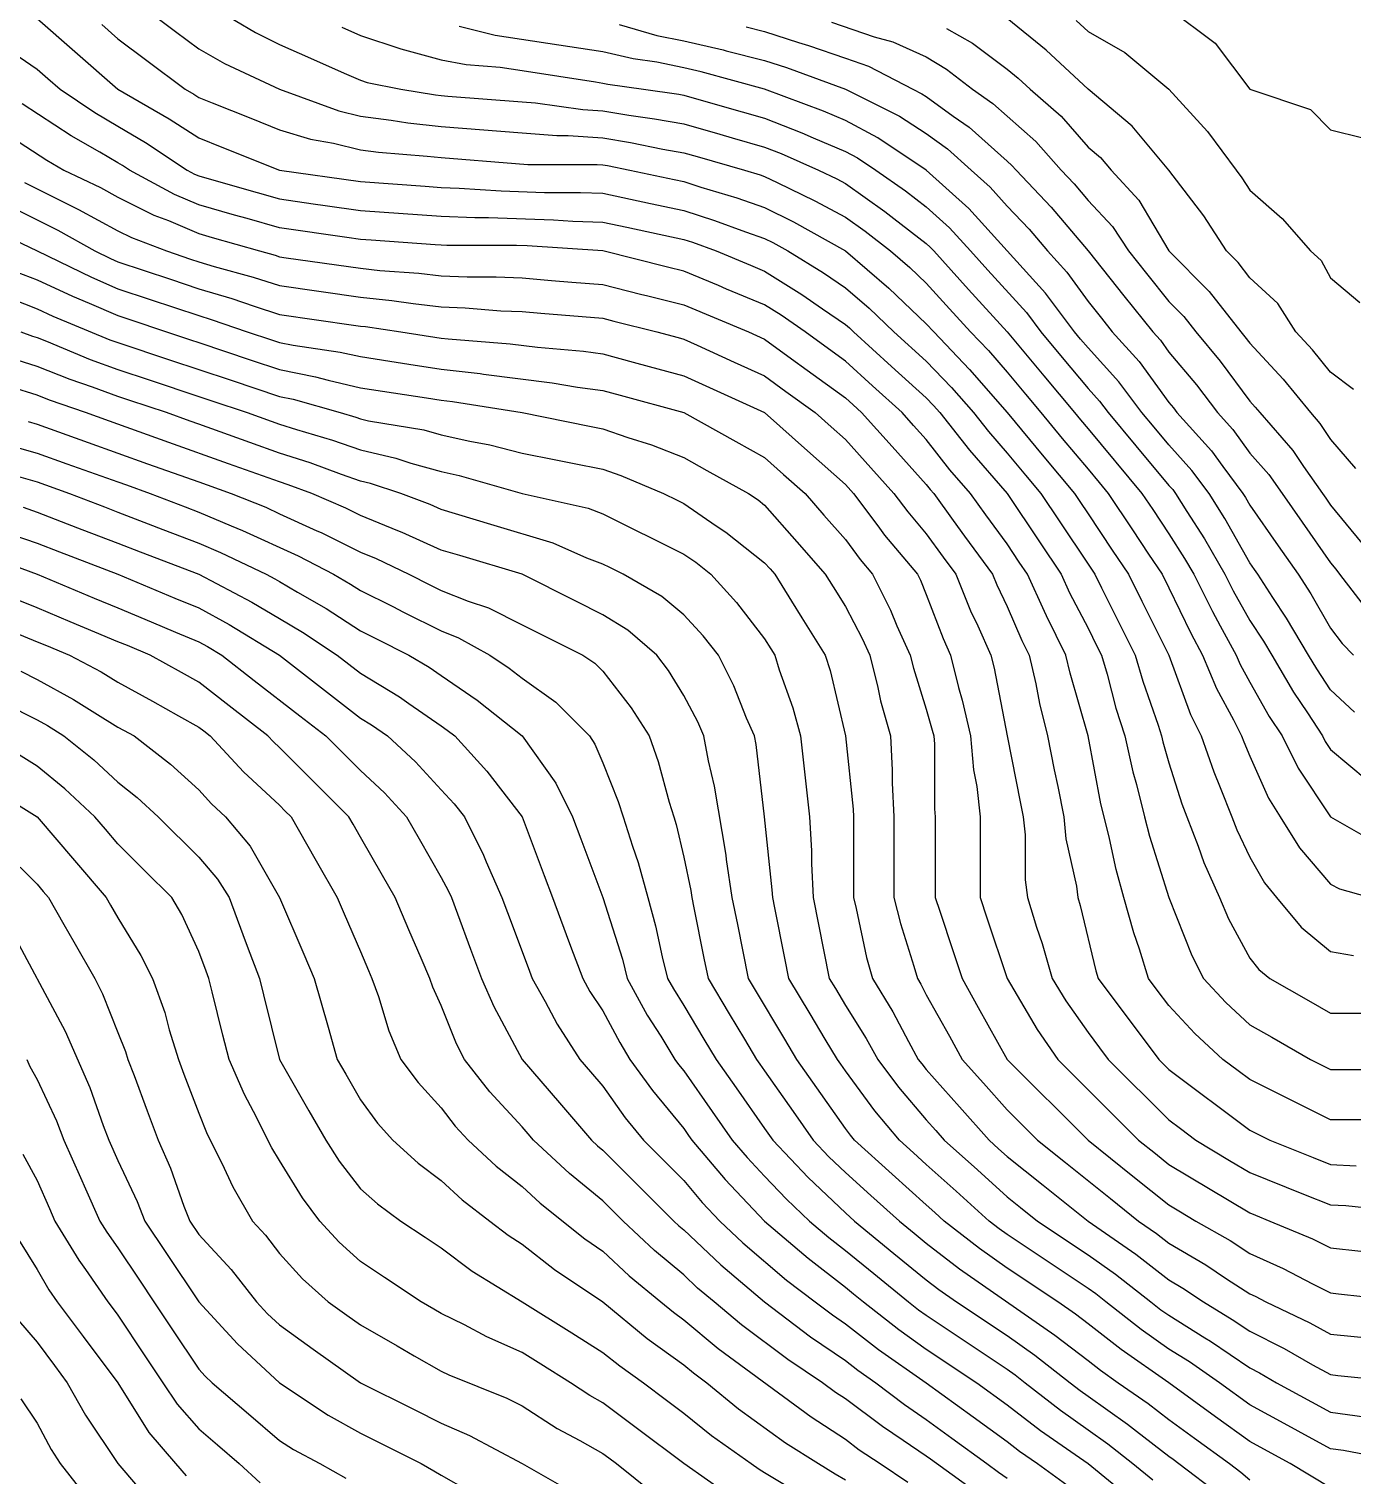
# Model space of a CAD drawing. Header units: inches. Extents: x 794995 to 811195, y 2485918 to 2508058.
# Drawn here: x 802882 to 803373, y 2507034 to 2507571 of the extents above; entities that cross this region are included whole.
import ezdxf

# ---------------------------------------------------------------- set-up
doc = ezdxf.new("R2010")
doc.units = ezdxf.units.IN
doc.header["$MEASUREMENT"] = 0
doc.layers.add('contour', color=7, linetype='Continuous')

msp = doc.modelspace()

# ---------------------------------------------------------------- linework, layer by layer
at = {"layer": 'contour'}
for points in [[(802925.16, 2507578.36), (802936.59, 2507569.79), (802945.16, 2507563.36), (802954.76, 2507557.96), (802975.16, 2507548.36), (802997.16, 2507540.36), (803005.16, 2507538.36), (803016.59, 2507536.93), (803022.74, 2507535.95), (803035.16, 2507534.52), (803065.16, 2507532.21), (803078.02, 2507531.22), (803082.3, 2507531.22), (803095.16, 2507530.36), (803105.44, 2507528.65), (803117.33, 2507526.19), (803125.16, 2507524.79), (803130.16, 2507523.36), (803147.66, 2507518.36), (803153.45, 2507516.65), (803155.16, 2507516.05), (803159.77, 2507513.75), (803173.81, 2507507.01), (803185.16, 2507500.86), (803192.48, 2507495.68), (803201.83, 2507488.36), (803209, 2507482.21), (803215.16, 2507476.36), (803223.73, 2507466.93), (803231.52, 2507458.36), (803238.18, 2507451.38), (803245.16, 2507443.36), (803251.98, 2507435.18), (803257.66, 2507428.36), (803265.61, 2507418.82), (803275.16, 2507407.36), (803279.25, 2507402.45), (803282.66, 2507398.36), (803291.66, 2507384.86), (803297.66, 2507375.86), (803302.66, 2507368.36), (803305.16, 2507363.36), (803313.27, 2507346.47), (803317.66, 2507338.36), (803322.81, 2507326.01), (803329.16, 2507314.36), (803332.16, 2507308.36), (803332.94, 2507306.14), (803335.16, 2507300.86), (803342.08, 2507285.28), (803346.41, 2507278.36), (803353.62, 2507266.82), (803365.16, 2507253.36), (803368.49, 2507251.69), (803391.83, 2507245.03)], [(802951.16, 2507578.36), (802966.27, 2507569.47), (802975.16, 2507565.03), (802986.7, 2507559.9), (802999.16, 2507554.36), (803005.16, 2507551.69), (803007.66, 2507550.86), (803020.16, 2507548.36), (803033.09, 2507546.29), (803035.16, 2507546.05), (803037.66, 2507545.86), (803065.16, 2507543.75), (803070.16, 2507543.36), (803087.66, 2507540.86), (803095.16, 2507540.36), (803104.76, 2507538.76), (803114.25, 2507537.45), (803125.16, 2507535.5), (803138.49, 2507531.69), (803143.16, 2507530.36), (803155.16, 2507526.93), (803161.31, 2507524.52), (803175.16, 2507518.36), (803181.92, 2507515.12), (803185.16, 2507513.36), (803199.79, 2507503), (803203.16, 2507500.36), (803215.16, 2507491.09), (803216.59, 2507489.79), (803217.89, 2507488.36), (803230.87, 2507474.08), (803245.16, 2507458.36), (803258.79, 2507442), (803270.16, 2507428.36), (803272.43, 2507425.63), (803275.16, 2507422.36), (803295.16, 2507398.36), (803299.16, 2507392.36), (803305.16, 2507383.36), (803311.01, 2507374.21), (803314.39, 2507368.36), (803321.31, 2507354.52), (803324.25, 2507349.27), (803330.16, 2507338.36), (803331.63, 2507334.83), (803335.16, 2507328.36), (803342.43, 2507315.63), (803347.16, 2507308.36), (803353.16, 2507296.36), (803365.16, 2507278.36), (803384.25, 2507267.45)], [(803305.16, 2507578.36), (803322.3, 2507565.5), (803335.16, 2507548.36), (803357.66, 2507540.86), (803365.16, 2507533.36), (803377.16, 2507530.36), (803395.16, 2507518.36), (803403.73, 2507539.79), (803405.16, 2507548.36), (803415.16, 2507578.36)], [(802885.16, 2507574.61), (802899.16, 2507562.36), (802915.16, 2507548.36), (802934.25, 2507537.45), (802945.16, 2507530.36), (802953.73, 2507526.93), (802975.16, 2507518.36), (803005.16, 2507514.08), (803029.16, 2507512.36), (803035.16, 2507511.93), (803041.83, 2507511.69), (803057.42, 2507510.62), (803073.44, 2507510.09), (803086.88, 2507510.09), (803095.16, 2507509.79), (803112.81, 2507506.01), (803125.16, 2507503.36), (803136.51, 2507499.71), (803148.1, 2507495.42), (803155.16, 2507492.98), (803158.24, 2507491.44), (803163.73, 2507488.36), (803177.05, 2507480.25), (803185.16, 2507474.72), (803193.94, 2507467.14), (803203.16, 2507458.36), (803215.16, 2507447.45), (803224.49, 2507437.69), (803232.66, 2507428.36), (803238.18, 2507421.38), (803245.16, 2507413.36), (803251.98, 2507405.18), (803257.66, 2507398.36), (803264.66, 2507387.86), (803275.16, 2507372.11), (803277.66, 2507368.36), (803280.16, 2507363.36), (803286.83, 2507350.03), (803292.66, 2507338.36), (803295.48, 2507328.68), (803301.16, 2507312.36), (803302.43, 2507308.36), (803302.94, 2507306.14), (803305.16, 2507298.36), (803309.96, 2507283.16), (803311.83, 2507278.36), (803316.07, 2507267.45), (803318.2, 2507261.4), (803323.91, 2507248.36), (803327.33, 2507240.54), (803335.16, 2507225.86), (803338.49, 2507221.69), (803342.66, 2507218.36), (803356.98, 2507210.18), (803365.16, 2507205.5), (803395.16, 2507205.5)], [(802909.16, 2507572.36), (802915.16, 2507567.11), (802925.87, 2507559.08), (802940.16, 2507548.36), (802943.34, 2507546.54), (802945.16, 2507545.36), (802950.16, 2507543.36), (802964.45, 2507537.65), (802975.16, 2507533.36), (802986.7, 2507529.9), (802995.16, 2507528.36), (803005.16, 2507525.86), (803011.83, 2507525.03), (803029.94, 2507523.58), (803035.16, 2507522.98), (803062.66, 2507520.86), (803067.3, 2507520.5), (803093.02, 2507520.5), (803095.16, 2507520.36), (803096.87, 2507520.08), (803105.16, 2507518.36), (803121.63, 2507514.83), (803125.16, 2507514.08), (803131.47, 2507512.05), (803144.87, 2507508.08), (803155.16, 2507504.52), (803165.93, 2507499.13), (803185.16, 2507488.36), (803201.31, 2507474.52), (803215.16, 2507461.36), (803217.89, 2507458.36), (803231.21, 2507444.41), (803245.16, 2507428.36), (803258.79, 2507412), (803270.16, 2507398.36), (803272.16, 2507395.36), (803275.16, 2507390.86), (803284.16, 2507377.36), (803290.16, 2507368.36), (803295.16, 2507358.36), (803305.16, 2507338.36), (803313.16, 2507316.36), (803317.16, 2507308.36), (803321.83, 2507295.03), (803324.25, 2507289.27), (803328.49, 2507278.36), (803330.36, 2507273.56), (803335.16, 2507263.36), (803340.61, 2507253.82), (803345.16, 2507248.36), (803354.25, 2507237.45), (803365.16, 2507228.36), (803373.73, 2507226.93)], [(802998.24, 2507571.44), (803005.16, 2507568.36), (803020.16, 2507563.36), (803035.16, 2507559.27), (803044.39, 2507557.59), (803056.98, 2507556.54), (803065.16, 2507555.28), (803092.43, 2507551.09), (803095.16, 2507550.67), (803097.03, 2507550.24), (803110.16, 2507548.36), (803123.34, 2507546.54), (803125.16, 2507546.22), (803128.16, 2507545.36), (803146.83, 2507540.03), (803155.16, 2507537.65), (803169.01, 2507532.21), (803173.16, 2507530.36), (803185.16, 2507525.28), (803189.66, 2507522.86), (803196.41, 2507518.36), (803207.47, 2507510.67), (803215.16, 2507504.72), (803223.73, 2507496.93), (803231.52, 2507488.36), (803238.02, 2507481.22), (803252.3, 2507465.5), (803257.66, 2507458.36), (803265.61, 2507448.82), (803275.16, 2507437.36), (803279.45, 2507432.65), (803282.66, 2507428.36), (803292.89, 2507416.09), (803305.16, 2507401.36), (803306.59, 2507399.79), (803307.66, 2507398.36), (803311.83, 2507391.69), (803318.33, 2507381.53), (803325.93, 2507368.36), (803329, 2507362.21), (803335.16, 2507351.22), (803340.3, 2507343.5), (803343.34, 2507338.36), (803351.44, 2507324.65), (803356.59, 2507316.93), (803362.16, 2507308.36), (803363.16, 2507306.36), (803365.16, 2507303.36), (803378.79, 2507292)], [(803374.05, 2507317.25), (803365.16, 2507325.5), (803360.02, 2507333.22), (803356.98, 2507338.36), (803348.87, 2507352.08), (803343.73, 2507359.79), (803338.16, 2507368.36), (803336.92, 2507370.13), (803335.16, 2507372.65), (803325.93, 2507389.13), (803320.16, 2507398.36), (803313.73, 2507406.93), (803305.16, 2507416.36), (803299.7, 2507422.91), (803295.16, 2507428.36), (803286.59, 2507439.79), (803275.16, 2507452.36), (803272.43, 2507455.63), (803270.16, 2507458.36), (803259.44, 2507472.65), (803245.16, 2507488.36), (803230.95, 2507504.15), (803215.16, 2507518.36), (803197.16, 2507530.36), (803185.16, 2507536.82), (803177.05, 2507540.25), (803155.16, 2507548.36), (803131.64, 2507554.85), (803125.16, 2507556.36), (803115.16, 2507558.36), (803106.41, 2507559.61), (803095.16, 2507562.21), (803078.79, 2507564.72), (803055.16, 2507568.36), (803041.83, 2507571.69)], [(803101.16, 2507572.36), (803115.16, 2507568.36), (803125.16, 2507566.36), (803139.75, 2507562.96), (803140.87, 2507562.65), (803155.16, 2507559.08), (803163.27, 2507556.47), (803185.16, 2507548.36), (803205.16, 2507538.36), (803215.16, 2507532), (803223.05, 2507526.26), (803231.83, 2507518.36), (803238.84, 2507512.05), (803245.16, 2507505.03), (803253.27, 2507496.47), (803260.16, 2507488.36), (803267.26, 2507480.47), (803275.16, 2507469.61), (803280.16, 2507463.36), (803284.16, 2507458.36), (803294.11, 2507447.31), (803305.16, 2507432.11), (803306.87, 2507430.08), (803308.16, 2507428.36), (803320.95, 2507414.15), (803325.16, 2507408.36), (803332.66, 2507398.36), (803333.62, 2507396.82), (803335.16, 2507394.08), (803345.75, 2507378.95), (803353.16, 2507368.36), (803357.89, 2507361.09), (803365.16, 2507348.36), (803369.45, 2507342.65), (803373.73, 2507338.36)], [(803148.3, 2507571.5), (803155.16, 2507569.79), (803167.79, 2507565.73), (803171.44, 2507564.65), (803185.16, 2507559.9), (803193.73, 2507556.93), (803210.16, 2507548.36), (803213.49, 2507546.69), (803215.16, 2507545.63), (803225.16, 2507538.36), (803231.04, 2507534.24), (803245.16, 2507521.69), (803246.92, 2507520.13), (803248.49, 2507518.36), (803261.44, 2507504.65), (803275.16, 2507488.36), (803288.49, 2507471.69), (803299.16, 2507458.36), (803302, 2507455.2), (803305.16, 2507450.86), (803315.44, 2507438.65), (803323.16, 2507428.36), (803328.84, 2507422.05), (803335.16, 2507413.36), (803342.22, 2507405.42), (803347.16, 2507398.36), (803354.57, 2507387.77), (803365.16, 2507372.65), (803367.09, 2507370.3), (803368.49, 2507368.36), (803380.16, 2507353.36)], [(803180.02, 2507573.22), (803195.75, 2507567.77), (803202.74, 2507565.95), (803215.16, 2507560.36), (803222.66, 2507555.86), (803232.3, 2507548.36), (803239.87, 2507543.07), (803245.16, 2507538.36), (803255.75, 2507528.95), (803265.16, 2507518.36), (803270.02, 2507513.22), (803275.16, 2507507.11), (803284.25, 2507497.45), (803290.16, 2507488.36), (803296.83, 2507480.03), (803305.16, 2507469.61), (803310.78, 2507463.99), (803315.16, 2507458.36), (803324.25, 2507447.45), (803335.16, 2507432.65), (803337.23, 2507430.43), (803338.91, 2507428.36), (803351.16, 2507414.36), (803355.16, 2507408.36), (803362.16, 2507398.36), (803363.39, 2507396.6), (803365.16, 2507394.08), (803376.77, 2507379.97)], [(803222.66, 2507570.86), (803232.3, 2507565.5), (803245.16, 2507555.86), (803249.3, 2507552.5), (803253.73, 2507548.36), (803265.16, 2507538.36), (803275.16, 2507526.93), (803279.77, 2507522.98), (803283.73, 2507518.36), (803294.05, 2507507.25), (803305.16, 2507488.36), (803320.16, 2507473.36), (803331.83, 2507458.36), (803333.34, 2507456.54), (803335.16, 2507454.08), (803347.57, 2507440.78), (803357.66, 2507428.36), (803361.16, 2507424.36), (803365.16, 2507418.36), (803374.39, 2507407.59)], [(803373.73, 2507436.93), (803365.16, 2507443.36), (803358.49, 2507451.69), (803352.3, 2507458.36), (803345.59, 2507468.8), (803335.16, 2507478.36), (803330.87, 2507484.08), (803326.59, 2507488.36), (803318.2, 2507501.4), (803305.16, 2507518.36), (803291.52, 2507534.72), (803275.16, 2507548.36), (803259.64, 2507562.84), (803245.16, 2507574.61)], [(803270.71, 2507573.92), (803275.16, 2507569.79), (803288.79, 2507562), (803305.16, 2507548.36), (803319.44, 2507532.65), (803330.16, 2507518.36), (803332.3, 2507515.5), (803335.16, 2507510.86), (803347.16, 2507500.36), (803357.66, 2507488.36), (803361.63, 2507484.83), (803365.16, 2507478.36), (803376.07, 2507469.27)], [(802871.83, 2507565.03), (802885.16, 2507555.86), (802889.16, 2507552.36), (802893.73, 2507548.36), (802906.59, 2507539.79), (802915.16, 2507534.72), (802925.44, 2507528.65), (802940.87, 2507518.36), (802943.66, 2507516.86), (802945.16, 2507516.22), (802948.16, 2507515.36), (802966.83, 2507510.03), (802975.16, 2507507.65), (802987.66, 2507505.86), (802992.03, 2507505.24), (803005.16, 2507503.36), (803035.16, 2507501.22), (803047.57, 2507500.78), (803052.74, 2507500.78), (803076.77, 2507499.97), (803084.05, 2507499.47), (803095.16, 2507499.08), (803103.98, 2507497.18), (803125.16, 2507492.65), (803128.4, 2507491.6), (803137.16, 2507488.36), (803149.87, 2507483.07), (803155.16, 2507480.86), (803169.01, 2507472.21), (803176.59, 2507466.93), (803185.16, 2507461.09), (803186.62, 2507459.82), (803188.16, 2507458.36), (803202.3, 2507445.5), (803215.16, 2507433.82), (803217.82, 2507431.03), (803220.16, 2507428.36), (803231.21, 2507414.41), (803245.16, 2507398.36), (803257.16, 2507380.36), (803265.16, 2507368.36), (803268.3, 2507361.5), (803275.16, 2507348.36), (803278.49, 2507341.69), (803280.16, 2507338.36), (803282.22, 2507331.3), (803285.5, 2507318.71), (803288.79, 2507308.36), (803291.83, 2507295.03), (803293.16, 2507290.36), (803296.16, 2507278.36), (803297.96, 2507271.16), (803305.16, 2507248.36), (803313.73, 2507226.93), (803318.02, 2507218.36), (803326.27, 2507209.47), (803335.16, 2507201.22), (803343.34, 2507196.54), (803357.66, 2507188.36), (803362.66, 2507185.86), (803365.16, 2507184.61), (803395.16, 2507184.61)], [(803395.16, 2507165.86), (803365.16, 2507165.86), (803335.16, 2507180.86), (803330.87, 2507184.08), (803325.16, 2507188.36), (803314.76, 2507197.96), (803305.16, 2507208.36), (803300.87, 2507214.08), (803297.66, 2507218.36), (803294.25, 2507229.27), (803292.12, 2507235.32), (803288.49, 2507248.36), (803285.59, 2507258.8), (803283.16, 2507270.36), (803281.16, 2507278.36), (803279.96, 2507283.16), (803275.16, 2507308.36), (803268.49, 2507331.69), (803266.98, 2507338.36), (803259.7, 2507352.91), (803259.01, 2507354.52), (803252.66, 2507368.36), (803249.66, 2507372.86), (803245.16, 2507379.61), (803237.26, 2507390.47), (803231.52, 2507398.36), (803223.94, 2507407.14), (803215.16, 2507418.36), (803210.42, 2507423.62), (803206.16, 2507428.36), (803195.16, 2507438.36), (803185.16, 2507447.45), (803178.84, 2507452.05), (803170.16, 2507458.36), (803161.31, 2507464.52), (803155.16, 2507468.36), (803141.04, 2507474.24), (803138.02, 2507475.5), (803125.16, 2507480.86), (803119.16, 2507482.36), (803095.16, 2507488.36), (803067.09, 2507490.3), (803063.09, 2507490.43), (803037.23, 2507490.43), (803035.16, 2507490.5), (803032.85, 2507490.67), (803009.16, 2507492.36), (803005.16, 2507492.65), (803000.16, 2507493.36), (802975.16, 2507496.93), (802963.16, 2507500.36), (802958.49, 2507501.69), (802945.16, 2507505.5), (802936.16, 2507509.36), (802919.45, 2507518.36), (802916.87, 2507520.08), (802915.16, 2507521.09), (802908.49, 2507525.03), (802897.89, 2507531.09), (802879.7, 2507542.91)], [(802870.61, 2507533.82), (802888.8, 2507522), (802895.16, 2507518.36), (802908.67, 2507511.87), (802915.16, 2507508.36), (802928.49, 2507501.69), (802933.91, 2507499.61), (802945.16, 2507494.79), (802950.16, 2507493.36), (802967.66, 2507488.36), (802973.54, 2507486.74), (802975.16, 2507486.22), (802977.66, 2507485.86), (803005.16, 2507481.93), (803012.36, 2507481.16), (803026.88, 2507480.09), (803035.16, 2507479.13), (803044.76, 2507478.76), (803055.56, 2507478.76), (803065.16, 2507478.36), (803076.07, 2507477.45), (803083.62, 2507476.82), (803095.16, 2507475.86), (803109.16, 2507472.36), (803111.83, 2507471.69), (803125.16, 2507468.36), (803149.16, 2507458.36), (803155.16, 2507455.63), (803165.16, 2507448.36), (803170.95, 2507444.15), (803185.16, 2507433.82), (803188.02, 2507431.22), (803191.16, 2507428.36), (803202.53, 2507415.73), (803215.16, 2507401.69), (803216.62, 2507399.82), (803217.89, 2507398.36), (803225.16, 2507388.36), (803229.37, 2507382.57), (803239.7, 2507368.36), (803241.29, 2507364.49), (803245.16, 2507356.36), (803250.61, 2507343.82), (803253.34, 2507338.36), (803255.75, 2507327.77), (803257.16, 2507320.36), (803260.16, 2507308.36), (803262.66, 2507295.86), (803263.91, 2507289.61), (803266.16, 2507278.36), (803266.98, 2507270.18), (803270.87, 2507252.65), (803271.41, 2507248.36), (803272.3, 2507245.5), (803278.02, 2507221.22), (803278.91, 2507218.36), (803301.41, 2507188.36), (803305.16, 2507184.61), (803335.16, 2507162.11), (803337.66, 2507160.86), (803342.66, 2507158.36), (803358.73, 2507151.93), (803365.16, 2507149.36), (803374.63, 2507148.89)], [(802880.54, 2507513.75), (802885.16, 2507511.44), (802899.01, 2507504.52), (802900.56, 2507503.77), (802915.16, 2507495.86), (802920.16, 2507493.36), (802933.16, 2507488.36), (802942.16, 2507485.36), (802945.16, 2507484.36), (802950.87, 2507482.65), (802965.43, 2507478.63), (802975.16, 2507475.5), (803005.16, 2507471.22), (803016.77, 2507469.97), (803024.72, 2507468.8), (803035.16, 2507467.59), (803044.05, 2507467.25), (803057.33, 2507466.19), (803065.16, 2507465.86), (803072.08, 2507465.28), (803095.16, 2507463.36), (803099.16, 2507462.36), (803115.16, 2507458.36), (803123.02, 2507456.22), (803125.16, 2507455.63), (803130.16, 2507453.36), (803143.91, 2507447.11), (803155.16, 2507442), (803163.05, 2507436.26), (803173.91, 2507428.36), (803179.87, 2507423.07), (803185.16, 2507418.36), (803194.63, 2507407.84), (803203.16, 2507398.36), (803208.3, 2507391.5), (803215.16, 2507383.36), (803221.47, 2507374.68), (803226.07, 2507368.36), (803231.61, 2507354.81), (803234.25, 2507349.27), (803239.16, 2507338.36), (803240.36, 2507333.56), (803245.16, 2507308.36), (803250.16, 2507283.36), (803251.16, 2507278.36), (803251.83, 2507271.69), (803251.83, 2507255.03), (803252.66, 2507248.36), (803256.07, 2507237.45), (803258.2, 2507231.4), (803261.83, 2507218.36), (803266.88, 2507210.09), (803275.16, 2507198.36), (803279.45, 2507192.65), (803282.66, 2507188.36), (803305.16, 2507165.86), (803309.45, 2507162.65), (803315.16, 2507158.36), (803327.66, 2507150.86), (803335.16, 2507146.36), (803355.16, 2507138.36), (803365.16, 2507134.36), (803370.87, 2507134.08), (803391.63, 2507131.89)], [(802872.85, 2507506.05), (802885.16, 2507499.9), (802892.85, 2507496.05), (802906.59, 2507488.36), (802912.37, 2507485.57), (802915.16, 2507484.36), (802934.66, 2507477.86), (802945.16, 2507474.36), (802957.47, 2507470.67), (802965.69, 2507467.84), (802975.16, 2507464.79), (803002.66, 2507460.86), (803005.16, 2507460.5), (803007.09, 2507460.3), (803020.16, 2507458.36), (803035.16, 2507456.05), (803037.77, 2507455.75), (803060.71, 2507453.92), (803070.87, 2507452.65), (803087.96, 2507451.16), (803095.16, 2507450.18), (803106.41, 2507447.11), (803112.3, 2507445.5), (803125.16, 2507442), (803155.16, 2507428.36), (803171.04, 2507414.24), (803185.16, 2507401.69), (803188.16, 2507398.36), (803197.16, 2507386.36), (803199.7, 2507382.91), (803211.83, 2507368.36), (803212.94, 2507366.14), (803215.16, 2507360.86), (803221.37, 2507344.57), (803224.16, 2507338.36), (803227.16, 2507326.36), (803228.49, 2507321.69), (803231.52, 2507308.36), (803232.66, 2507295.86), (803233.91, 2507289.61), (803235.16, 2507278.36), (803235.16, 2507248.36), (803237.66, 2507240.86), (803245.16, 2507218.36), (803256.27, 2507199.47), (803263.91, 2507188.36), (803293.91, 2507158.36), (803300.16, 2507153.36), (803305.16, 2507149.36), (803335.16, 2507131.36), (803337.3, 2507130.5), (803342.66, 2507128.36), (803358.49, 2507121.69), (803365.16, 2507118.36), (803376.41, 2507117.11)], [(802864.89, 2507498.09), (802885.16, 2507488.36), (802905.39, 2507478.59), (802915.16, 2507474.36), (802927.16, 2507470.36), (802945.16, 2507464.36), (802949.77, 2507462.98), (802963.16, 2507458.36), (802972.16, 2507455.36), (802975.16, 2507454.36), (802980.16, 2507453.36), (802997.66, 2507450.86), (803005.16, 2507449.13), (803016.07, 2507447.45), (803023.16, 2507446.36), (803035.16, 2507444.52), (803049.64, 2507442.84), (803050.87, 2507442.65), (803076.27, 2507439.47), (803085.69, 2507437.84), (803095.16, 2507436.54), (803101.59, 2507434.79), (803125.16, 2507428.36), (803144.45, 2507417.65), (803155.16, 2507411.69), (803162.22, 2507405.42), (803170.16, 2507398.36), (803177.16, 2507390.36), (803185.16, 2507381.22), (803190.61, 2507373.82), (803195.16, 2507368.36), (803201.83, 2507355.03), (803204.25, 2507349.27), (803209.16, 2507338.36), (803210.36, 2507333.56), (803215.16, 2507318.36), (803217.38, 2507310.58), (803217.89, 2507308.36), (803218.16, 2507305.36), (803218.16, 2507281.36), (803218.49, 2507278.36), (803218.49, 2507248.36), (803220.16, 2507243.36), (803225.16, 2507228.36), (803228.49, 2507218.36), (803234.45, 2507207.65), (803245.16, 2507188.36), (803275.16, 2507158.36), (803291.83, 2507145.03), (803305.16, 2507134.36), (803308.91, 2507132.11), (803315.16, 2507128.36), (803327.89, 2507121.09), (803335.16, 2507116.36), (803347.57, 2507110.78), (803358.49, 2507105.03), (803365.16, 2507101.69), (803368.16, 2507101.36), (803395.16, 2507098.36)], [(802877.47, 2507480.67), (802885.16, 2507477.65), (802898.33, 2507471.53), (802904.57, 2507468.95), (802915.16, 2507464.36), (802919.66, 2507462.86), (802933.16, 2507458.36), (802942.16, 2507455.36), (802945.16, 2507454.36), (802964.66, 2507447.86), (802975.16, 2507444.36), (802988.49, 2507441.69), (802993.16, 2507440.36), (803005.16, 2507437.59), (803029.7, 2507433.82), (803035.16, 2507432.98), (803039.3, 2507432.5), (803065.16, 2507428.36), (803090.16, 2507423.36), (803095.16, 2507422.36), (803104.39, 2507419.13), (803113.16, 2507416.36), (803125.16, 2507411.69), (803133.73, 2507406.93), (803149.16, 2507398.36), (803152.76, 2507395.96), (803155.16, 2507394.08), (803167.16, 2507380.36), (803177.66, 2507368.36), (803180.54, 2507363.75), (803185.16, 2507356.36), (803191.37, 2507344.57), (803194.16, 2507338.36), (803197.16, 2507326.36), (803198.2, 2507321.4), (803201.83, 2507308.36), (803202.53, 2507295.73), (803202.53, 2507290.99), (803203.16, 2507278.36), (803203.16, 2507248.36), (803205.56, 2507238.76), (803210.54, 2507222.98), (803211.83, 2507218.36), (803213.09, 2507216.29), (803215.16, 2507212.36), (803223.73, 2507196.93), (803228.49, 2507188.36), (803236.34, 2507179.54), (803245.16, 2507169.61), (803256.41, 2507158.36), (803266.83, 2507150.03), (803283.49, 2507136.69), (803293.91, 2507128.36), (803300.54, 2507123.75), (803305.16, 2507120.18), (803318.87, 2507112.08), (803326.59, 2507106.93), (803335.16, 2507101.36), (803337.23, 2507100.43), (803341.16, 2507098.36), (803357.42, 2507090.62), (803365.16, 2507086.36), (803381.52, 2507084.72)], [(802871.04, 2507472.48), (802885.16, 2507466.93), (802891.01, 2507464.21), (802912.23, 2507455.43), (802915.16, 2507454.36), (802934.66, 2507447.86), (802945.16, 2507444.36), (802957.16, 2507440.36), (802975.16, 2507434.36), (802980.16, 2507433.36), (802997.66, 2507428.36), (803003.45, 2507426.65), (803005.16, 2507426.05), (803008.16, 2507425.36), (803028.73, 2507421.93), (803035.16, 2507420.18), (803045.75, 2507417.77), (803053.16, 2507416.36), (803065.16, 2507413.36), (803077.66, 2507410.86), (803083.91, 2507409.61), (803095.16, 2507407.36), (803101.83, 2507405.03), (803117.66, 2507398.36), (803122.66, 2507395.86), (803125.16, 2507394.61), (803137.16, 2507386.36), (803140.76, 2507383.96), (803155.16, 2507372.65), (803157.16, 2507370.36), (803158.91, 2507368.36), (803165.16, 2507358.36), (803169.01, 2507352.21), (803177.66, 2507338.36), (803179.44, 2507332.65), (803185.16, 2507308.36), (803188.02, 2507281.22), (803188.16, 2507278.36), (803188.16, 2507248.36), (803189.16, 2507244.36), (803192.98, 2507226.19), (803195.16, 2507218.36), (803202.74, 2507205.95), (803208.49, 2507195.03), (803212.16, 2507188.36), (803213.45, 2507186.65), (803215.16, 2507184.61), (803227.51, 2507170.71), (803238.49, 2507158.36), (803242, 2507155.2), (803245.16, 2507152.36), (803258.49, 2507141.69), (803275.16, 2507128.36), (803292.85, 2507116.05), (803305.16, 2507106.54), (803310.3, 2507103.5), (803318.02, 2507098.36), (803328.67, 2507091.87), (803335.16, 2507087.45), (803347.89, 2507081.09), (803358.49, 2507075.03), (803365.16, 2507071.36), (803367.89, 2507071.09), (803395.16, 2507068.36)], [(802879.16, 2507458.36), (802883.54, 2507456.74), (802885.16, 2507456.22), (802888.69, 2507454.83), (802904.91, 2507448.12), (802915.16, 2507444.36), (802927.16, 2507440.36), (802945.16, 2507434.36), (802949.66, 2507432.86), (802963.16, 2507428.36), (802972, 2507425.2), (802975.16, 2507424.08), (802981.47, 2507422.05), (802994.87, 2507418.08), (803005.16, 2507414.52), (803018.28, 2507411.49), (803023.91, 2507409.61), (803035.16, 2507406.54), (803041.83, 2507405.03), (803065.16, 2507398.36), (803089.7, 2507392.91), (803095.16, 2507390.86), (803125.16, 2507375.86), (803129.6, 2507372.81), (803135.16, 2507368.36), (803144.72, 2507357.93), (803155.16, 2507344.36), (803157.47, 2507340.67), (803158.91, 2507338.36), (803160.61, 2507332.91), (803165.59, 2507318.8), (803168.49, 2507308.36), (803171.83, 2507278.36), (803172.53, 2507265.73), (803172.53, 2507260.99), (803173.16, 2507248.36), (803175.16, 2507238.36), (803179.16, 2507218.36), (803181.41, 2507214.61), (803185.16, 2507208.36), (803192.9, 2507196.1), (803197.16, 2507188.36), (803204.87, 2507178.08), (803215.16, 2507165.86), (803218.69, 2507161.89), (803221.83, 2507158.36), (803234.11, 2507147.31), (803245.16, 2507137.36), (803250.16, 2507133.36), (803256.41, 2507128.36), (803275.16, 2507115.86), (803285.4, 2507108.61), (803298.49, 2507098.36), (803302.23, 2507095.43), (803305.16, 2507093.36), (803318.49, 2507085.03), (803320.56, 2507083.77), (803335.16, 2507073.82), (803338.8, 2507072), (803345.16, 2507068.36), (803358.1, 2507061.3), (803365.16, 2507057.45), (803377.79, 2507055.73)], [(803395.16, 2507038.36), (803369.96, 2507043.16), (803365.16, 2507043.82), (803353.16, 2507050.36), (803349.28, 2507052.48), (803335.16, 2507060.18), (803323.91, 2507068.36), (803312.85, 2507076.05), (803305.16, 2507080.86), (803294.91, 2507088.12), (803281.83, 2507098.36), (803278.08, 2507101.29), (803275.16, 2507103.36), (803245.16, 2507123.36), (803242.23, 2507125.43), (803238.49, 2507128.36), (803226.21, 2507139.41), (803215.16, 2507149.36), (803210.42, 2507153.62), (803205.16, 2507158.36), (803196.07, 2507169.27), (803185.16, 2507184.08), (803183.39, 2507186.6), (803182.16, 2507188.36), (803177.66, 2507195.86), (803172.03, 2507205.24), (803164.16, 2507218.36), (803162.66, 2507225.86), (803158.91, 2507244.61), (803158.16, 2507248.36), (803158.02, 2507251.22), (803155.16, 2507278.36), (803152, 2507305.2), (803151.41, 2507308.36), (803148.49, 2507315.03), (803143.73, 2507326.93), (803138.02, 2507338.36), (803132.36, 2507345.56), (803125.16, 2507353.36), (803116.98, 2507360.18), (803102.66, 2507368.36), (803097.66, 2507370.86), (803095.16, 2507372.11), (803089.16, 2507374.36), (803076.7, 2507379.9), (803053.62, 2507386.82), (803035.16, 2507392.36), (803031.02, 2507394.22), (803020.16, 2507398.36), (803008.91, 2507402.11), (803005.16, 2507402.98), (802998.1, 2507405.42), (802986.51, 2507409.71), (802975.16, 2507413.36), (802964.11, 2507417.31), (802945.16, 2507424.08), (802942, 2507425.2), (802933.16, 2507428.36), (802919.66, 2507432.86), (802915.16, 2507434.36), (802905.69, 2507437.84), (802897.47, 2507440.67), (802885.16, 2507445.5), (802875.43, 2507448.63)], [(803365.16, 2507029.36), (803350.16, 2507038.36), (803340.45, 2507043.66), (803335.16, 2507046.54), (803322.53, 2507055.73), (803305.16, 2507068.36), (803287.47, 2507080.67), (803275.16, 2507090.18), (803270.54, 2507093.75), (803263.91, 2507098.36), (803245.16, 2507110.86), (803234.91, 2507118.12), (803221.83, 2507128.36), (803218.32, 2507131.52), (803215.16, 2507134.36), (803202.53, 2507145.73), (803188.49, 2507158.36), (803186.98, 2507160.18), (803185.16, 2507162.65), (803174.57, 2507177.77), (803167.16, 2507188.36), (803162.66, 2507195.86), (803151.41, 2507214.61), (803149.16, 2507218.36), (803145.16, 2507238.36), (803143.16, 2507248.36), (803141.04, 2507262.48), (803140.87, 2507264.08), (803136.59, 2507289.79), (803134.39, 2507299.13), (803132.66, 2507308.36), (803130.38, 2507313.58), (803125.16, 2507323.36), (803119.44, 2507332.65), (803115.16, 2507338.36), (803104.39, 2507347.59), (803095.16, 2507353.36), (803085.16, 2507358.36), (803065.16, 2507368.36), (803042.08, 2507375.28), (803035.16, 2507377.36), (803020.68, 2507383.88), (803019.01, 2507384.52), (803005.16, 2507390.18), (802999.7, 2507392.91), (802987.16, 2507398.36), (802978.4, 2507401.6), (802975.16, 2507402.65), (802956.21, 2507409.41), (802934.11, 2507417.31), (802915.16, 2507424.08), (802912, 2507425.2), (802903.16, 2507428.36), (802889.77, 2507432.98), (802885.16, 2507434.79), (802875.69, 2507437.84)], [(802881.83, 2507425.03), (802885.16, 2507424.08), (802904.11, 2507417.31), (802926.21, 2507409.41), (802945.16, 2507402.65), (802948.32, 2507401.52), (802957.16, 2507398.36), (802970.02, 2507393.22), (802975.16, 2507390.86), (802989.01, 2507384.52), (802990.61, 2507383.82), (803005.16, 2507376.54), (803010.97, 2507374.17), (803023.16, 2507368.36), (803031.16, 2507364.36), (803035.16, 2507362.36), (803045.16, 2507358.36), (803052.66, 2507355.86), (803065.16, 2507349.61), (803087.66, 2507338.36), (803092.16, 2507335.36), (803095.16, 2507332.36), (803105.59, 2507318.8), (803112.3, 2507308.36), (803115.69, 2507298.89), (803119.7, 2507283.82), (803121.41, 2507278.36), (803122.3, 2507275.5), (803125.16, 2507263.36), (803127.77, 2507250.97), (803128.16, 2507248.36), (803128.91, 2507244.61), (803132.66, 2507225.86), (803134.16, 2507218.36), (803142.03, 2507205.24), (803147.66, 2507195.86), (803152.16, 2507188.36), (803153.39, 2507186.6), (803155.16, 2507184.08), (803165.75, 2507168.95), (803173.16, 2507158.36), (803179, 2507152.21), (803185.16, 2507146.36), (803194.63, 2507137.83), (803205.16, 2507128.36), (803210.66, 2507123.86), (803215.16, 2507120.18), (803227.47, 2507110.67), (803262.85, 2507086.05), (803275.16, 2507076.54), (803279.77, 2507072.98), (803286.41, 2507068.36), (803297.47, 2507060.67), (803305.16, 2507054.72), (803314.63, 2507047.83), (803327.66, 2507038.36), (803331.92, 2507035.12), (803335.16, 2507032.36)], [(802873.49, 2507416.69), (802885.16, 2507413.36), (802896.21, 2507409.41), (802915.16, 2507402.65), (802918.32, 2507401.52), (802927.16, 2507398.36), (802940.16, 2507393.36), (802945.16, 2507391.44), (802957.16, 2507386.36), (802961.44, 2507384.65), (802982.02, 2507375.22), (802995.16, 2507368.36), (803001.52, 2507364.72), (803005.16, 2507362.36), (803017.16, 2507356.36), (803021.16, 2507354.36), (803035.16, 2507347.36), (803041.59, 2507344.79), (803053.16, 2507338.36), (803060.36, 2507333.56), (803065.16, 2507329.79), (803077.66, 2507320.86), (803090.16, 2507308.36), (803092.16, 2507305.36), (803095.16, 2507298.36), (803100.87, 2507284.08), (803102.66, 2507278.36), (803106.07, 2507267.45), (803108.2, 2507261.4), (803111.83, 2507248.36), (803114.72, 2507237.93), (803117.16, 2507226.36), (803119.16, 2507218.36), (803121.29, 2507214.49), (803125.16, 2507208.36), (803132.66, 2507195.86), (803137.16, 2507188.36), (803144.57, 2507177.77), (803155.16, 2507162.65), (803156.92, 2507160.13), (803158.16, 2507158.36), (803171.31, 2507144.52), (803185.16, 2507131.36), (803188.49, 2507128.36), (803203.16, 2507116.36), (803215.16, 2507106.54), (803219.77, 2507102.98), (803226.41, 2507098.36), (803245.16, 2507085.86), (803255.4, 2507078.61), (803268.49, 2507068.36), (803272.23, 2507065.43), (803275.16, 2507063.36), (803289.79, 2507053), (803293.16, 2507050.36), (803305.16, 2507041.09), (803306.74, 2507039.94), (803308.91, 2507038.36), (803323.81, 2507027.01)], [(802865.16, 2507408.36), (802885.16, 2507402.65), (802888.32, 2507401.52), (802897.16, 2507398.36), (802910.16, 2507393.36), (802915.16, 2507391.44), (802926.41, 2507387.11), (802931.83, 2507385.03), (802945.16, 2507379.9), (802953.27, 2507376.47), (802970.16, 2507368.36), (802973.45, 2507366.65), (802975.16, 2507365.63), (802981.83, 2507361.69), (802992.43, 2507355.63), (803005.16, 2507347.36), (803011.16, 2507344.36), (803023.16, 2507338.36), (803030.71, 2507333.92), (803035.16, 2507330.86), (803048.49, 2507321.69), (803065.16, 2507308.36), (803077.66, 2507290.86), (803083.91, 2507278.36), (803086.98, 2507270.18), (803095.16, 2507248.36), (803102.36, 2507225.56), (803104.16, 2507218.36), (803111.61, 2507204.81), (803116.59, 2507196.93), (803121.83, 2507188.36), (803123.22, 2507186.43), (803125.16, 2507184.08), (803135.75, 2507168.95), (803143.16, 2507158.36), (803148.67, 2507151.87), (803155.16, 2507145.03), (803163.27, 2507136.47), (803171.83, 2507128.36), (803179, 2507122.21), (803185.16, 2507117.45), (803195.66, 2507108.86), (803208.49, 2507098.36), (803212.23, 2507095.43), (803215.16, 2507093.36), (803245.16, 2507073.36), (803248.08, 2507071.29), (803251.83, 2507068.36), (803264.91, 2507058.12), (803275.16, 2507050.86), (803282.48, 2507045.68), (803291.83, 2507038.36), (803299.16, 2507032.36)], [(802880.02, 2507393.22), (802885.16, 2507391.44), (802896.41, 2507387.11), (802901.83, 2507385.03), (802915.16, 2507379.9), (802923.49, 2507376.69), (802945.16, 2507368.36), (802964.87, 2507358.08), (802975.16, 2507352), (802983.73, 2507346.93), (802996.59, 2507338.36), (803005.16, 2507331.69), (803019.64, 2507322.84), (803023.16, 2507320.36), (803035.16, 2507312.11), (803037.38, 2507310.58), (803040.16, 2507308.36), (803052.12, 2507295.32), (803065.16, 2507278.36), (803073.34, 2507256.54), (803076.41, 2507248.36), (803081.52, 2507234.72), (803083.16, 2507230.36), (803087.66, 2507218.36), (803090.36, 2507213.56), (803095.16, 2507206.36), (803101.37, 2507194.57), (803105.16, 2507188.36), (803113.55, 2507176.75), (803125.16, 2507162.65), (803126.92, 2507160.13), (803128.16, 2507158.36), (803140.56, 2507143.77), (803155.16, 2507128.36), (803171.31, 2507114.52), (803185.16, 2507103.82), (803188.16, 2507101.36), (803191.83, 2507098.36), (803204.91, 2507088.12), (803215.16, 2507080.86), (803233.91, 2507068.36), (803245.16, 2507060.18), (803257.47, 2507050.67), (803275.16, 2507038.36), (803291.66, 2507024.86)], [(802871.44, 2507384.65), (802885.16, 2507379.9), (802893.49, 2507376.69), (802915.16, 2507368.36), (802936.34, 2507359.54), (802945.16, 2507355.86), (802956.51, 2507349.71), (802975.16, 2507338.36), (803005.16, 2507315.03), (803009.3, 2507312.5), (803015.16, 2507308.36), (803025.56, 2507298.76), (803035.16, 2507288.36), (803039.96, 2507283.16), (803043.73, 2507278.36), (803050.87, 2507264.08), (803051.83, 2507261.69), (803057.66, 2507248.36), (803059.7, 2507242.91), (803065.16, 2507228.36), (803067.89, 2507221.09), (803068.91, 2507218.36), (803073.73, 2507209.79), (803078.2, 2507201.4), (803086.59, 2507188.36), (803090.54, 2507183.75), (803095.16, 2507178.36), (803103.44, 2507166.64), (803110.16, 2507158.36), (803125.16, 2507143.36), (803132.02, 2507135.22), (803138.49, 2507128.36), (803147.05, 2507120.25), (803163.27, 2507106.47), (803173.91, 2507098.36), (803180.29, 2507093.5), (803185.16, 2507090.18), (803197.47, 2507080.67), (803215.16, 2507068.36), (803232.53, 2507055.73), (803245.16, 2507046.54), (803249.77, 2507042.98), (803256.41, 2507038.36), (803267.26, 2507030.47)], [(802863.27, 2507376.47), (802885.16, 2507368.36), (802906.34, 2507359.54), (802915.16, 2507355.86), (802927.51, 2507350.71), (802936.59, 2507346.93), (802945.16, 2507343.36), (802948.4, 2507341.6), (802953.73, 2507338.36), (802965.78, 2507328.99), (802982.66, 2507315.86), (802992.3, 2507308.36), (803005.16, 2507295.5), (803014.05, 2507287.25), (803022.3, 2507278.36), (803026.98, 2507270.18), (803035.16, 2507255.86), (803037.77, 2507250.97), (803038.91, 2507248.36), (803041.16, 2507242.36), (803046.07, 2507229.27), (803050.16, 2507218.36), (803054.72, 2507207.93), (803065.16, 2507188.36), (803079.01, 2507172.21), (803090.87, 2507158.36), (803093.09, 2507156.29), (803095.16, 2507154.61), (803121.41, 2507128.36), (803123.34, 2507126.54), (803125.16, 2507125.03), (803138.87, 2507112.08), (803155.16, 2507098.36), (803172.19, 2507085.39), (803185.16, 2507076.54), (803189.77, 2507072.98), (803196.41, 2507068.36), (803207.05, 2507060.25), (803215.16, 2507054.72), (803224.63, 2507047.83), (803237.66, 2507038.36), (803242, 2507035.2), (803245.16, 2507032.91)], [(803234.11, 2507027.31), (803218.91, 2507038.36), (803216.74, 2507039.94), (803215.16, 2507041.09), (803206.59, 2507046.93), (803198.87, 2507052.08), (803185.16, 2507062.36), (803181.52, 2507064.72), (803176.59, 2507068.36), (803163.73, 2507076.93), (803146.59, 2507089.79), (803136.41, 2507098.36), (803130.3, 2507103.5), (803125.16, 2507108.36), (803114.25, 2507117.45), (803102.66, 2507128.36), (803095.16, 2507135.86), (803082.74, 2507145.95), (803069.45, 2507158.36), (803067.47, 2507160.67), (803065.16, 2507163.36), (803053.16, 2507176.36), (803043.73, 2507188.36), (803040.87, 2507194.08), (803035.16, 2507208.36), (803032, 2507215.2), (803030.87, 2507218.36), (803027.66, 2507225.86), (803023.16, 2507236.36), (803018.02, 2507248.36), (803013.34, 2507256.54), (803005.16, 2507270.86), (803002.43, 2507275.63), (803000.87, 2507278.36), (802988.02, 2507291.22), (802975.16, 2507304.08), (802972.94, 2507306.14), (802970.87, 2507308.36), (802956.41, 2507319.61), (802945.16, 2507328.36), (802938.73, 2507331.93), (802927.16, 2507338.36), (802918.69, 2507341.89), (802915.16, 2507343.36), (802906.59, 2507346.93), (802897.51, 2507350.71), (802885.16, 2507355.86), (802876.34, 2507359.54)], [(802876.59, 2507346.93), (802885.16, 2507343.36), (802888.69, 2507341.89), (802897.16, 2507338.36), (802908.95, 2507332.15), (802915.16, 2507328.36), (802928.02, 2507321.22), (802937.66, 2507315.86), (802945.16, 2507311.69), (802947.03, 2507310.24), (802949.45, 2507308.36), (802961.83, 2507295.03), (802975.16, 2507282.65), (802977.3, 2507280.5), (802979.45, 2507278.36), (802985.16, 2507268.36), (802988.79, 2507262), (802996.59, 2507248.36), (802999.16, 2507242.36), (803005.16, 2507228.36), (803008.16, 2507221.36), (803009.45, 2507218.36), (803011.83, 2507211.69), (803015.75, 2507198.95), (803020.16, 2507188.36), (803026.59, 2507179.79), (803035.16, 2507170.36), (803040.38, 2507163.58), (803045.16, 2507158.36), (803055.56, 2507148.76), (803065.16, 2507141.22), (803071.83, 2507135.03), (803088.49, 2507121.69), (803095.16, 2507117.11), (803104.84, 2507108.04), (803116.59, 2507098.36), (803121.29, 2507094.49), (803125.16, 2507091.69), (803137.89, 2507081.09), (803172.43, 2507055.63), (803185.16, 2507047.36), (803190.3, 2507043.5), (803198.02, 2507038.36), (803208.3, 2507031.5)], [(802879.16, 2507332.36), (802885.16, 2507329.36), (802898.71, 2507321.91), (802906.59, 2507316.93), (802915.16, 2507311.69), (802917.3, 2507310.5), (802921.16, 2507308.36), (802934.72, 2507297.93), (802945.16, 2507288.36), (802949.96, 2507283.16), (802955.16, 2507278.36), (802964.25, 2507267.45), (802975.16, 2507248.36), (802984.16, 2507227.36), (802988.02, 2507218.36), (802993.16, 2507200.36), (802996.59, 2507188.36), (802999.7, 2507182.91), (803005.16, 2507173.36), (803011.47, 2507164.68), (803017.16, 2507158.36), (803026.59, 2507149.79), (803035.16, 2507143.36), (803042.98, 2507136.19), (803053.16, 2507128.36), (803059.94, 2507123.14), (803065.16, 2507119.79), (803077.16, 2507110.36), (803095.16, 2507098.36), (803111.61, 2507084.81), (803125.16, 2507075.03), (803128.8, 2507072), (803133.73, 2507068.36), (803145.48, 2507058.68), (803162.9, 2507046.1), (803175.16, 2507038.36), (803181.29, 2507034.49), (803185.16, 2507032.36)], [(802873.16, 2507320.36), (802885.16, 2507314.36), (802889.03, 2507312.23), (802895.16, 2507308.36), (802906.27, 2507299.47), (802915.16, 2507291.22), (802922.36, 2507285.56), (802930.16, 2507278.36), (802945.16, 2507263.36), (802952.08, 2507255.28), (802956.41, 2507248.36), (802961.52, 2507234.72), (802963.16, 2507230.36), (802967.66, 2507218.36), (802969.16, 2507212.36), (802975.16, 2507188.36), (802986.07, 2507169.27), (802992.3, 2507158.36), (802997.33, 2507150.54), (803005.16, 2507140.36), (803011.47, 2507134.68), (803020.16, 2507128.36), (803029.16, 2507122.36), (803035.16, 2507118.36), (803046.59, 2507109.79), (803065.16, 2507098.36), (803083.62, 2507086.82), (803095.16, 2507079.61), (803101.37, 2507074.57), (803110.16, 2507068.36), (803118.73, 2507061.93), (803125.16, 2507057.11), (803135.5, 2507048.71), (803150.16, 2507038.36), (803153.09, 2507036.29), (803155.16, 2507035.03), (803163.73, 2507029.79)], [(803142.74, 2507025.95), (803125.16, 2507038.36), (803108.02, 2507051.22), (803095.16, 2507060.86), (803090.36, 2507063.56), (803083.16, 2507068.36), (803072.08, 2507075.28), (803065.16, 2507079.61), (803052.12, 2507085.32), (803043.73, 2507089.79), (803035.16, 2507094.08), (803032.43, 2507095.63), (803027.66, 2507098.36), (803014.16, 2507107.36), (803005.16, 2507113.36), (802997.33, 2507120.54), (802990.16, 2507128.36), (802983.73, 2507136.93), (802975.16, 2507150.86), (802972.3, 2507155.5), (802970.87, 2507158.36), (802966.59, 2507166.93), (802962.12, 2507175.32), (802956.41, 2507188.36), (802954.16, 2507197.36), (802950.16, 2507213.36), (802948.91, 2507218.36), (802947.89, 2507221.09), (802945.16, 2507228.36), (802938.84, 2507242.05), (802935.16, 2507248.36), (802925.16, 2507258.36), (802915.16, 2507268.36), (802910.54, 2507273.75), (802906.59, 2507278.36), (802895.5, 2507288.71), (802885.16, 2507297.11), (802878.24, 2507301.44)], [(802866.7, 2507289.9), (802885.16, 2507278.36), (802899.01, 2507262.21), (802910.87, 2507248.36), (802912.43, 2507245.63), (802915.16, 2507240.86), (802923.73, 2507226.93), (802928.02, 2507218.36), (802932.53, 2507205.73), (802934.25, 2507199.27), (802937.66, 2507188.36), (802939.7, 2507182.91), (802945.16, 2507168.36), (802948.02, 2507161.22), (802949.45, 2507158.36), (802953.73, 2507149.79), (802957.79, 2507140.99), (802965.16, 2507128.36), (802969.94, 2507123.14), (802975.16, 2507116.36), (802983.73, 2507106.93), (802993.16, 2507098.36), (803000.16, 2507093.36), (803005.16, 2507089.79), (803018.79, 2507082), (803025.16, 2507078.36), (803035.16, 2507072.65), (803038.02, 2507071.22), (803059.44, 2507062.65), (803065.16, 2507059.79), (803078.2, 2507051.4), (803086.59, 2507046.93), (803095.16, 2507042.11), (803097.3, 2507040.5), (803100.16, 2507038.36), (803114.05, 2507027.25)], [(802872.66, 2507265.86), (802885.16, 2507253.36), (802887.47, 2507250.67), (802889.45, 2507248.36), (802895.16, 2507238.36), (802898.79, 2507232), (802906.59, 2507218.36), (802909.44, 2507212.65), (802915.16, 2507198.36), (802918.02, 2507191.22), (802918.91, 2507188.36), (802921.16, 2507182.36), (802926.07, 2507169.27), (802930.16, 2507158.36), (802934.72, 2507147.93), (802939.7, 2507133.82), (802941.83, 2507128.36), (802945.16, 2507123.36), (802957.16, 2507110.36), (802966.59, 2507098.36), (802970.71, 2507093.92), (802975.16, 2507089.79), (802987.66, 2507080.86), (803005.16, 2507068.36), (803025.16, 2507058.36), (803035.16, 2507053.36), (803045.59, 2507048.8), (803065.16, 2507038.36), (803084.25, 2507027.45)], [(802874.72, 2507237.93), (802895.59, 2507198.8), (802904.72, 2507177.93), (802909.7, 2507163.82), (802911.83, 2507158.36), (802915.16, 2507150.86), (802922.36, 2507135.56), (802925.16, 2507128.36), (802933.16, 2507116.36), (802945.16, 2507098.36), (802959.56, 2507082.76), (802975.16, 2507068.36), (802993.16, 2507056.36), (803005.16, 2507049.61), (803027.66, 2507038.36), (803032.43, 2507035.63), (803035.16, 2507034.08), (803045.16, 2507028.36)], [(802881.41, 2507188.36), (802882.55, 2507185.75), (802885.16, 2507180.86), (802892.36, 2507165.56), (802895.16, 2507158.36), (802901.31, 2507144.52), (802903.16, 2507140.36), (802908.49, 2507128.36), (802911.02, 2507124.22), (802915.16, 2507118.36), (802923.16, 2507106.36), (802928.49, 2507098.36), (802935.16, 2507088.36), (802945.16, 2507073.36), (802947.56, 2507070.76), (802950.16, 2507068.36), (802963.62, 2507056.82), (802975.16, 2507046.93), (802980.38, 2507043.58), (802990.16, 2507038.36), (802999.7, 2507032.91)], [(802879.94, 2507153.14), (802885.16, 2507143.36), (802889.77, 2507132.98), (802891.83, 2507128.36), (802900.68, 2507113.88), (802903.16, 2507110.36), (802911.41, 2507098.36), (802913.02, 2507096.22), (802915.16, 2507093.36), (802925.16, 2507078.36), (802931.83, 2507068.36), (802937.16, 2507060.36), (802945.16, 2507051.22), (802952.08, 2507045.28), (802960.16, 2507038.36), (802967.96, 2507031.16)], [(802878.24, 2507121.44), (802885.16, 2507110.36), (802889.6, 2507102.81), (802892.66, 2507098.36), (802902.3, 2507085.5), (802915.16, 2507068.36), (802926.7, 2507049.9), (802936.59, 2507038.36), (802940.54, 2507033.75)], [(802878.24, 2507091.44), (802885.16, 2507083.36), (802891.59, 2507074.79), (802896.41, 2507068.36), (802903.16, 2507056.36), (802915.16, 2507038.36), (802929.01, 2507022.21)], [(802879.16, 2507062.36), (802885.16, 2507053.36), (802890.38, 2507043.58), (802893.73, 2507038.36), (802903.16, 2507026.36)]]:
    msp.add_lwpolyline(points, dxfattribs=at)

doc.saveas('drawing.dxf')
